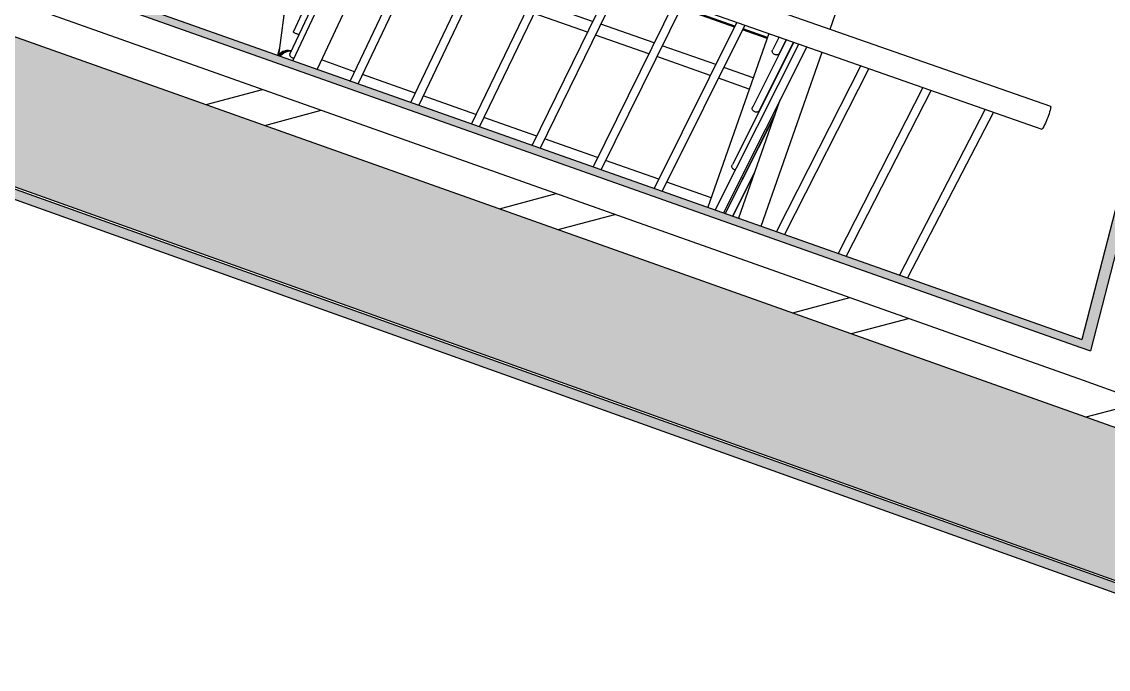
# Model space of a CAD drawing. Header units: millimetres. Extents: x 14050 to 24936, y -11631 to -4577.
# Drawn here: x 23684 to 24299, y -9174 to -8807 of the extents above; entities that cross this region are included whole.
import ezdxf

# ---------------------------------------------------------------- set-up
doc = ezdxf.new("R2010")
doc.units = ezdxf.units.MM
doc.header["$MEASUREMENT"] = 0
for name, color, linetype in [('NewA-Ee_25_10-M_WallsExternal', 7, 'Continuous'), ('NewA-Ee_35_10-M_StairsInternal', 7, 'Continuous'), ('NewA-Ss_25_15_60_05-M_BalustradeAndGuardingSystems', 7, 'Continuous')]:
    doc.layers.add(name, color=color, linetype=linetype)

# ---------------------------------------------------------------- blocks, each defined once
blk = doc.blocks.new('Section Elem_9_1', base_point=(19801.11, -7873.17))
at = {"layer": 'NewA-Ee_25_10-M_WallsExternal', "linetype": 'Continuous'}
h = blk.add_hatch(dxfattribs=at)
h.set_pattern_fill('Plaster_0001', color=256, style=0, pattern_type=2)
h.set_pattern_definition([(342.0084, (19801.115, -7873.172), (4.86545, 18.889636), [0, -18.388175]), (342.0084, (19812.292, -7866.567), (4.86545, 18.889636), [0, -18.388175])])
h.paths.add_polyline_path([(24762.17, -7132.43), (24282.86, -8991.33), (24288.97, -8993.49), (24767.42, -7133.98)])
blk.add_line((24633.22, -7632.55), (24283.96, -8987.05), dxfattribs=at)
at = {"layer": 'NewA-Ee_25_10-M_WallsExternal', "linetype": 'Continuous', "flags": 128}
blk.add_lwpolyline([(24768.21, -7130.91), (24767.42, -7133.98), (24288.97, -8993.49)], dxfattribs=at)
blk = doc.blocks.new('Section Elem_10_1', base_point=(19801.11, -7873.17))
at = {"layer": 'NewA-Ee_25_10-M_WallsExternal', "linetype": 'Continuous'}
h = blk.add_hatch(dxfattribs=at)
h.set_pattern_fill('Plaster_0001', color=256, style=0, pattern_type=2)
h.set_pattern_definition([(340.5015, (19801.115, -7873.172), (7.17135, 20.95591), [0, -18.90761]), (340.5015, (19813.612, -7865.85), (7.17135, 20.95591), [0, -18.90761])])
h.paths.add_polyline_path([(22458.48, -8340.8), (22456.83, -8344.63), (24282.86, -8991.33), (24283.96, -8987.05)])
h = blk.add_hatch(dxfattribs=at)
h.set_pattern_fill('Insulation_0001', color=256, style=0, pattern_type=2)
h.set_pattern_definition([(14.9286, (19801.11, -7873.17), (-64.756, 85.965), []), (14.9286, (19788.16, -7855.98), (-64.756, 85.965), [])])
h.paths.add_polyline_path([(22443.29, -8376.01), (24303.69, -9036.96), (24308.4, -9018.49), (24284.7, -9010.09), (22450.42, -8359.49)])
h = blk.add_hatch(dxfattribs=at)
h.set_pattern_fill('Structural_Concrete_0001', color=256, style=0, pattern_type=2)
h.set_pattern_definition([(340.3902, (19801.115, -7873.17), (24.8936, 77.2279), [11.5541, -57.7707]), (340.3902, (19846.21, -7846.19), (24.8936, 77.2279), [11.5541, -57.7707]), (30.8904, (19801.11, -7873.17), (-85.5092, 73.5134), [8.7589, -43.7945]), (30.8904, (19866.42, -7896.44), (-85.5092, 73.5134), [8.7589, -43.7945]), (111.906, (19812, -7877.05), (110.4028, 3.7144), [9.0262, -45.1312]), (111.906, (19877.3, -7900.32), (110.4028, 3.7144), [9.0262, -45.1312]), (340.39017, (19803.51, -7865.74), (4.790767, 14.86251), [0, -23.10829, 0, -34.66243]), (14.9812, (19814.394, -7869.618), (-12.00472, 15.99331), [0, -14.580496, 0, -24.30083])])
h.paths.add_polyline_path([(22443.29, -8376.01), (22412.69, -8446.98), (24309.93, -9125.81), (24330.02, -9046.32), (24303.69, -9036.96)])
h = blk.add_hatch(dxfattribs=at)
h.set_pattern_fill('Render_0001', color=256, style=0, pattern_type=2)
h.set_pattern_definition([(14.94063, (19815.61, -7829.792), (-15.51205, 21.0064), [0, -17.06777, 0, -25.60166]), (99.37745, (19878.853, -7852.428), (-28.97424, 2.89554), [0, -10.8159, 0, -18.682015])])
h.paths.add_polyline_path([(22410.13, -8452.9), (24423.53, -9173.71), (24424.84, -9168.31), (22412.2, -8448.11)])
for p, q in [((22412.2, -8448.11), (24424.84, -9168.31)), ((22412.69, -8446.98), (24309.93, -9125.81)), ((22410.13, -8452.9), (24423.53, -9173.71)), ((23431.15, -8685.14), (24283.96, -8987.05))]:
    blk.add_line(p, q, dxfattribs=at)
at = {"layer": 'NewA-Ee_25_10-M_WallsExternal', "linetype": 'Continuous', "flags": 128}
for points in [[(22456.83, -8344.63), (24282.86, -8991.33), (24288.97, -8993.49)], [(22450.42, -8359.49), (24284.7, -9010.09), (24308.4, -9018.49)], [(22443.29, -8376.01), (24303.69, -9036.96), (24330.02, -9046.32)]]:
    blk.add_lwpolyline(points, dxfattribs=at)
blk = doc.blocks.new('Section Elem_152_1', base_point=(19801.11, -7873.17))
at = {"layer": 'NewA-Ee_35_10-M_StairsInternal', "linetype": 'Continuous'}
for p, q in [((24258.06, -8393.3), (23959.6, -8292.74)), ((24238.25, -8465.77), (24258.06, -8393.3)), ((24176.07, -8616.72), (23928.47, -8531.47)), ((24173.86, -8623.02), (23927.71, -8538.22)), ((24173.63, -8623.68), (23927.63, -8538.92)), ((24165.64, -8646.46), (23924.87, -8563.33)), ((24163.4, -8652.86), (23924.09, -8570.18)), ((24142.33, -8712.92), (23916.8, -8634.56)), ((23915.96, -8642.02), (24139.89, -8719.88)), ((24140.12, -8719.23), (23916.04, -8641.33)), ((24131.99, -8742.39), (23913.23, -8666.17)), ((24129.75, -8748.79), (23912.45, -8673.03)), ((24174.09, -8673.48), (24174.11, -8673.39)), ((24156.74, -8717.93), (24156.71, -8717.92)), ((24153.39, -8724.57), (24153.42, -8724.58)), ((24153.73, -8723.96), (24153.7, -8723.95)), ((23913.43, -8749.1), (23894.43, -8742.43)), ((23913.72, -8748.49), (23894.71, -8741.82)), ((24146.81, -8747.56), (24146.76, -8747.54)), ((23948.09, -8761.26), (23917.95, -8750.69)), ((23948.38, -8760.65), (23918.24, -8750.07)), ((24143.75, -8753.67), (24143.7, -8753.66)), ((23839.05, -8754.9), (23838.92, -8754.85)), ((23903.35, -8770.37), (23884.4, -8763.71)), ((23982.82, -8773.45), (23952.62, -8762.85)), ((23983.12, -8772.84), (23952.91, -8762.24)), ((23900.45, -8776.5), (23881.51, -8769.84)), ((23937.92, -8782.53), (23907.86, -8771.96)), ((24140.05, -8770.88), (24140.14, -8770.54)), ((23934.99, -8788.65), (23904.95, -8778.09)), ((24017.62, -8785.66), (23987.36, -8775.04)), ((24017.92, -8785.05), (23987.66, -8774.43)), ((23972.55, -8794.7), (23942.44, -8784.12)), ((23969.6, -8800.83), (23939.5, -8790.24)), ((24052.5, -8797.89), (24022.18, -8787.26)), ((24052.8, -8797.28), (24022.48, -8786.65)), ((24007.26, -8806.91), (23977.08, -8796.3)), ((24004.28, -8813.03), (23974.12, -8802.42)), ((24087.44, -8810.16), (24057.07, -8799.5)), ((24087.74, -8809.55), (24057.37, -8798.89)), ((24042.04, -8819.13), (24011.8, -8808.5)), ((24039.02, -8825.25), (24008.81, -8814.62)), ((24105.95, -8816.65), (24092.02, -8811.76)), ((24106.17, -8816.01), (24092.33, -8811.15)), ((24076.88, -8831.39), (24046.59, -8820.74)), ((24119.66, -8821.46), (24119.55, -8821.42)), ((24119.97, -8820.85), (24119.86, -8820.81)), ((24073.84, -8837.5), (24043.58, -8826.85)), ((23872.57, -8835.38), (23853.77, -8828.73)), ((24098.15, -8838.87), (24081.45, -8832.99)), ((23906.84, -8847.5), (23877.03, -8836.96)), ((24095.91, -8845.27), (24078.41, -8839.11)), ((23941.18, -8859.66), (23911.32, -8849.09)), ((23975.6, -8871.83), (23945.67, -8861.25)), ((24105.85, -8868.78), (24106.01, -8868.18)), ((24010.08, -8884.03), (23980.1, -8873.43)), ((24044.63, -8896.26), (24014.6, -8885.63)), ((24074.34, -8906.77), (24049.16, -8897.86)), ((24089.15, -8912.01), (24088.99, -8911.96))]:
    blk.add_line(p, q, dxfattribs=at)
blk = doc.blocks.new('Section Elem_153_1', base_point=(19801.11, -7873.17))
at = {"layer": 'NewA-Ee_35_10-M_StairsInternal', "linetype": 'Continuous'}
for p, q in [((23925.2, -8345.83), (23695.37, -8267.95)), ((23914.08, -8382.44), (23925.2, -8345.83)), ((23866.55, -8545.99), (23625.45, -8462.73)), ((23866.73, -8544.6), (23625.99, -8461.47)), ((23862.79, -8574.58), (23617.27, -8489.57)), ((23862.6, -8575.99), (23616.98, -8490.94)), ((23858.77, -8605.08), (23611.03, -8519.07)), ((23858.58, -8606.51), (23610.73, -8520.45)), ((23865.05, -8544.02), (23868.16, -8533.78)), ((23854.45, -8637.91), (23604.31, -8550.82)), ((23854.64, -8636.46), (23604.6, -8549.41)), ((23861.06, -8573.99), (23864.25, -8563.47)), ((23850.26, -8669.77), (23597.79, -8581.62)), ((23850.45, -8668.3), (23598.09, -8580.2)), ((23857.04, -8604.48), (23860.24, -8593.89)), ((23845.96, -8702.38), (23588.39, -8612.18)), ((23846.16, -8700.89), (23588.84, -8610.79)), ((23852.83, -8635.83), (23856.19, -8624.7)), ((23841.67, -8735.02), (23578.49, -8642.6)), ((23841.86, -8733.51), (23578.95, -8641.19)), ((23848.57, -8667.65), (23852.06, -8656.08)), ((23837.19, -8769.01), (23563.58, -8672.63)), ((23837.39, -8767.48), (23564.18, -8671.25)), ((23844.19, -8700.2), (23847.85, -8688.05)), ((23528.34, -8695.78), (23526.37, -8695.08)), ((23528.68, -8694.27), (23526.97, -8693.67)), ((23832.68, -8803.3), (23550.31, -8703.54)), ((23832.88, -8801.74), (23550.91, -8702.13)), ((23839.9, -8732.82), (23843.56, -8720.64)), ((23835.35, -8766.76), (23839.16, -8754.06)), ((23830.78, -8800.99), (23834.7, -8787.93)), ((23829.09, -8826.02), (23830.16, -8822.46))]:
    blk.add_line(p, q, dxfattribs=at)
blk = doc.blocks.new('Section Elem_162_1', base_point=(19801.11, -7873.17))
at = {"layer": 'NewA-Ss_25_15_60_05-M_BalustradeAndGuardingSystems', "linetype": 'Continuous'}
for p, q in [((24141.6, -8811.28), (24267.67, -8451.26)), ((23829.66, -8826.22), (23875.84, -8475.42)), ((23895.96, -8688.66), (23837.92, -8812.57)), ((23890.81, -8708.33), (23835.99, -8825.26)), ((23884.82, -8728.48), (23837.63, -8829.04)), ((23899.41, -8726.43), (24266.29, -8854.97)), ((23895.76, -8739.61), (23851.34, -8833.89)), ((23893.82, -8738.93), (24261.49, -8867.9)), ((23914.77, -8746.28), (23870.12, -8840.54)), ((23919.29, -8747.86), (23874.58, -8842.12)), ((23949.44, -8758.44), (23904.37, -8852.67)), ((23953.97, -8760.03), (23908.85, -8854.25)), ((23984.18, -8770.63), (23938.69, -8864.82)), ((23988.73, -8772.22), (23943.18, -8866.41)), ((24019, -8782.84), (23973.08, -8876.99)), ((24023.56, -8784.44), (23977.58, -8878.59)), ((24053.88, -8795.08), (24007.54, -8889.19)), ((24058.45, -8796.68), (24012.05, -8890.79)), ((24088.84, -8807.34), (24042.07, -8901.42)), ((24093.43, -8808.95), (24046.59, -8903.02)), ((23837.87, -8812.7), (23837.92, -8812.57)), ((23837.87, -8812.7), (23837.89, -8812.83)), ((23837.89, -8812.83), (23837.98, -8812.98)), ((23837.98, -8812.98), (23838.14, -8813.13)), ((23838.14, -8813.13), (23838.36, -8813.27)), ((23838.36, -8813.27), (23838.64, -8813.41)), ((23838.64, -8813.41), (23838.9, -8813.51)), ((23838.9, -8813.51), (23838.97, -8813.55)), ((23838.97, -8813.55), (23839.32, -8813.71)), ((23839.32, -8813.71), (23839.69, -8813.85)), ((23839.69, -8813.85), (23840.08, -8813.98)), ((23840.08, -8813.98), (23840.46, -8814.12)), ((23840.46, -8814.12), (23840.82, -8814.24)), ((23840.82, -8814.24), (23841.12, -8814.32)), ((24106.98, -8813.7), (24072.44, -8912.17)), ((24123.87, -8819.63), (24076.67, -8913.67)), ((24128.47, -8821.24), (24081.21, -8915.27)), ((24121.08, -8818.64), (24086.33, -8887.92)), ((24116.86, -8817.17), (24097.8, -8855.2)), ((24120.96, -8818.61), (24101.54, -8857.34)), ((24112.71, -8815.71), (24109.18, -8822.76)), ((24116.79, -8817.14), (24112.91, -8824.89)), ((23829.93, -8826.32), (23830.01, -8826.06)), ((23830.1, -8825.75), (23830.01, -8826.06)), ((23830.23, -8826.1), (23830.08, -8826.37)), ((23830.53, -8825.08), (23830.1, -8825.75)), ((23830.92, -8825.31), (23830.23, -8826.1)), ((23830.87, -8825.68), (23830.27, -8826.44)), ((23830.46, -8826.5), (23830.63, -8826.28)), ((23831.16, -8824.5), (23830.53, -8825.08)), ((23830.63, -8826.28), (23831.56, -8825.38)), ((23831.74, -8824.92), (23830.87, -8825.68)), ((23831.78, -8824.64), (23830.92, -8825.31)), ((23831.96, -8824.03), (23831.16, -8824.5)), ((23831.56, -8825.38), (23832.62, -8824.64)), ((23832.76, -8824.31), (23831.74, -8824.92)), ((23832.78, -8824.11), (23831.78, -8824.64)), ((23832.91, -8823.68), (23831.96, -8824.03)), ((23832.62, -8824.64), (23833.8, -8824.1)), ((23833.88, -8823.88), (23832.76, -8824.31)), ((23833.9, -8823.75), (23832.78, -8824.11)), ((23833.98, -8823.47), (23832.91, -8823.68)), ((23833.54, -8823.71), (23833.92, -8823.61)), ((23833.8, -8824.1), (23835.03, -8823.76)), ((23835.09, -8823.63), (23833.88, -8823.88)), ((23835.1, -8823.55), (23833.9, -8823.75)), ((23833.92, -8823.61), (23835.11, -8823.48)), ((23835.14, -8823.4), (23833.98, -8823.47)), ((23835.03, -8823.76), (23836.3, -8823.63)), ((23836.33, -8823.57), (23835.09, -8823.63)), ((23836.33, -8823.54), (23835.1, -8823.55)), ((23835.11, -8823.48), (23836.34, -8823.51)), ((23836.35, -8823.48), (23835.14, -8823.4)), ((23835.87, -8825.52), (23835.83, -8825.79)), ((23835.83, -8825.79), (23835.86, -8826.07)), ((23835.86, -8826.07), (23835.96, -8826.34)), ((23835.87, -8825.52), (23835.99, -8825.26)), ((23835.96, -8826.34), (23836.13, -8826.61)), ((23836.13, -8826.61), (23836.36, -8826.85)), ((23836.3, -8823.63), (23836.73, -8823.67)), ((23836.77, -8823.59), (23836.33, -8823.54)), ((23836.76, -8823.62), (23836.33, -8823.57)), ((23836.34, -8823.51), (23836.78, -8823.57)), ((23836.78, -8823.56), (23836.35, -8823.48)), ((23836.36, -8826.85), (23836.59, -8827.01)), ((23836.59, -8827.01), (23836.65, -8827.07)), ((23836.65, -8827.07), (23836.97, -8827.29)), ((23836.97, -8827.29), (23837.33, -8827.47)), ((23837.33, -8827.47), (23837.72, -8827.61)), ((23837.72, -8827.61), (23838.1, -8827.74)), ((23838.1, -8827.74), (23838.23, -8827.77)), ((24102.54, -8922.82), (24137.06, -8824.25)), ((24108.9, -8823.86), (24108.92, -8823.49)), ((24108.94, -8824.21), (24108.9, -8823.86)), ((24108.92, -8823.49), (24109.02, -8823.12)), ((24109.06, -8824.55), (24108.94, -8824.21)), ((24109.02, -8823.12), (24109.18, -8822.76)), ((24109.24, -8824.85), (24109.06, -8824.55)), ((24109.24, -8824.85), (24109.43, -8825.05)), ((24109.48, -8825.12), (24109.43, -8825.05)), ((24109.76, -8825.37), (24109.48, -8825.12)), ((24110.07, -8825.56), (24109.76, -8825.37)), ((24110.43, -8825.69), (24110.07, -8825.56)), ((24110.78, -8825.81), (24110.43, -8825.69)), ((24111.14, -8825.85), (24110.78, -8825.81)), ((24111.51, -8825.83), (24111.14, -8825.85)), ((24111.51, -8825.83), (24111.59, -8825.81)), ((24111.85, -8825.76), (24111.59, -8825.81)), ((24112.16, -8825.64), (24111.85, -8825.76)), ((24112.45, -8825.45), (24112.16, -8825.64)), ((24112.71, -8825.19), (24112.45, -8825.45)), ((24112.91, -8824.89), (24112.71, -8825.19)), ((24112.96, -8824.78), (24112.91, -8824.89)), ((24158.97, -8831.94), (24111.34, -8925.94)), ((24115.02, -8830.71), (24115.33, -8829.84)), ((24163.58, -8833.55), (24115.89, -8927.55)), ((24194.15, -8844.28), (24146.08, -8938.24)), ((24198.77, -8845.9), (24150.64, -8939.85)), ((24113.22, -8851.58), (24089.83, -8918.33)), ((24097.52, -8856.3), (24097.55, -8855.93)), ((24097.57, -8856.66), (24097.52, -8856.3)), ((24097.55, -8855.93), (24097.64, -8855.56)), ((24097.68, -8857), (24097.57, -8856.66)), ((24097.64, -8855.56), (24097.8, -8855.2)), ((24097.86, -8857.3), (24097.68, -8857)), ((24097.8, -8855.2), (24097.83, -8855.16)), ((24097.86, -8857.3), (24098.05, -8857.5)), ((24098.1, -8857.57), (24098.05, -8857.5)), ((24098.38, -8857.82), (24098.1, -8857.57)), ((24098.7, -8858.01), (24098.38, -8857.82)), ((24099.05, -8858.15), (24098.7, -8858.01)), ((24099.4, -8858.26), (24099.05, -8858.15)), ((24099.76, -8858.3), (24099.4, -8858.26)), ((24100.13, -8858.28), (24099.76, -8858.3)), ((24100.13, -8858.28), (24100.21, -8858.26)), ((24100.47, -8858.22), (24100.21, -8858.26)), ((24100.79, -8858.09), (24100.47, -8858.22)), ((24101.08, -8857.9), (24100.79, -8858.09)), ((24101.33, -8857.65), (24101.08, -8857.9)), ((24101.54, -8857.34), (24101.33, -8857.65)), ((24101.59, -8857.23), (24101.54, -8857.34)), ((24229.39, -8856.64), (24180.89, -8950.56)), ((24234.03, -8858.27), (24185.47, -8952.18)), ((24265.83, -8858.13), (24265.51, -8859.15)), ((24266.09, -8857.22), (24265.83, -8858.13)), ((24266.28, -8856.43), (24266.09, -8857.22)), ((24266.39, -8855.79), (24266.28, -8856.43)), ((24266.29, -8854.97), (24266.4, -8855.05)), ((24266.43, -8855.33), (24266.39, -8855.79)), ((24266.4, -8855.05), (24266.43, -8855.33)), ((24110.59, -8859.07), (24082.17, -8915.61)), ((24110.28, -8859.97), (24082.28, -8915.65)), ((24263.43, -8864.6), (24263, -8865.53)), ((24263.87, -8863.58), (24263.43, -8864.6)), ((24264.32, -8862.48), (24263.87, -8863.58)), ((24264.75, -8861.36), (24264.32, -8862.48)), ((24265.15, -8860.24), (24264.75, -8861.36)), ((24265.51, -8859.15), (24265.15, -8860.24)), ((24261.68, -8867.79), (24261.49, -8867.9)), ((24261.93, -8867.49), (24261.68, -8867.79)), ((24262.24, -8867), (24261.93, -8867.49)), ((24262.6, -8866.34), (24262.24, -8867)), ((24263, -8865.53), (24262.6, -8866.34)), ((24086.05, -8889.02), (24086.07, -8888.65)), ((24086.09, -8889.38), (24086.05, -8889.02)), ((24086.07, -8888.65), (24086.17, -8888.28)), ((24086.17, -8888.28), (24086.33, -8887.92)), ((24086.21, -8889.72), (24086.09, -8889.38)), ((24086.39, -8890.02), (24086.21, -8889.72)), ((24086.39, -8890.02), (24086.58, -8890.22)), ((24099.11, -8891.84), (24086.39, -8917.11)), ((24098.67, -8893.1), (24086.55, -8917.17)), ((24086.63, -8890.29), (24086.58, -8890.22)), ((24086.9, -8890.54), (24086.63, -8890.29)), ((24087.22, -8890.73), (24086.9, -8890.54)), ((24087.57, -8890.87), (24087.22, -8890.73)), ((24087.93, -8890.98), (24087.57, -8890.87)), ((24088.05, -8891), (24087.93, -8890.98)), ((24092.08, -8896.16), (24092.4, -8895.27))]:
    blk.add_line(p, q, dxfattribs=at)

msp = doc.modelspace()

# ---------------------------------------------------------------- block references
at = {"layer": 'NewA-Ee_25_10-M_WallsExternal', "lineweight": 0}
for name in ['Section Elem_10_1', 'Section Elem_9_1']:
    msp.add_blockref(name, (19801.11, -7873.17), dxfattribs=at)
at = {"layer": 'NewA-Ee_35_10-M_StairsInternal', "lineweight": 0}
for name in ['Section Elem_153_1', 'Section Elem_152_1']:
    msp.add_blockref(name, (19801.11, -7873.17), dxfattribs=at)
at = {"layer": 'NewA-Ss_25_15_60_05-M_BalustradeAndGuardingSystems', "lineweight": 0}
msp.add_blockref('Section Elem_162_1', (19801.11, -7873.17), dxfattribs=at)

doc.saveas('drawing.dxf')
